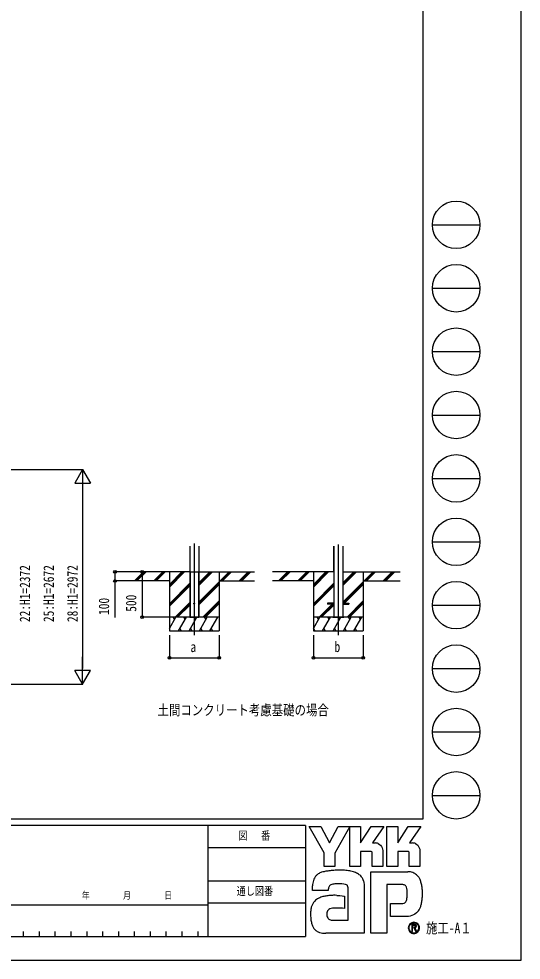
# Model space of a CAD drawing. Units: millimetres, scale not verified. Extents: x -14718 to 14718, y -10395 to 10395.
# Drawn here: x 9174 to 14718, y -10395 to 0 of the extents above; entities that cross this region are included whole.
import ezdxf
from ezdxf.enums import TextEntityAlignment as Align

# ---------------------------------------------------------------- set-up
doc = ezdxf.new("R2010")
doc.units = ezdxf.units.MM
doc.header["$LTSCALE"] = 50
for name, color, linetype in [('0-2_USER1', 3, 'Continuous'), ('0-3_YKK_12', 2, 'Continuous'), ('0-4_YKK_A1', 4, 'Continuous'), ('0-5_YKK_D', 6, 'Continuous'), ('0-6_YKK_ZWAK', 7, 'Continuous')]:
    doc.layers.add(name, color=color, linetype=linetype)
doc.styles.add('ＭＳ ゴシック', font='')
doc.styles.get('ＭＳ ゴシック').set_extended_font_data('MS Gothic')

msp = doc.modelspace()

# ---------------------------------------------------------------- linework, layer by layer
at = {"layer": '0-3_YKK_12'}
for p, q in [((11109.95, -5793.65), (11109.95, -6807.5)), ((12699.36, -5804.3), (12699.36, -6807.5))]:
    msp.add_line(p, q, dxfattribs=at)
at = {"layer": '0-4_YKK_A1'}
for p, q in [((11059.95, -5823.15), (11059.95, -6607.5)), ((11159.95, -5823.15), (11159.95, -6607.5)), ((11159.95, -5823.15), (11159.95, -6607.5)), ((12648.96, -5822.15), (12648.96, -6107.5)), ((12649.36, -5822.15), (12649.36, -6607.5)), ((12749.36, -5822.15), (12749.36, -6607.5)), ((12750.96, -5822.15), (12750.96, -6107.5)), ((11059.95, -6107.5), (10384, -6107.5)), ((10450.68, -6206.1), (10549.28, -6107.5)), ((10463.42, -6207.5), (10563.42, -6107.5)), ((10477.56, -6207.5), (10577.56, -6107.5)), ((10662.81, -6206.1), (10761.41, -6107.5)), ((10675.55, -6207.5), (10775.55, -6107.5)), ((10689.69, -6207.5), (10789.7, -6107.5)), ((10834.95, -6107.5), (10834.95, -6757.5)), ((10834.95, -6274.38), (11001.83, -6107.5)), ((10834.95, -6260.24), (10987.69, -6107.5)), ((10834.95, -6246.1), (10973.54, -6107.5)), ((11059.95, -6107.5), (11159.95, -6107.5)), ((11062.45, -6107.5), (11062.45, -6607.5)), ((11063.95, -6107.5), (11063.95, -6607.5)), ((11155.95, -6107.5), (11155.95, -6607.5)), ((11157.45, -6107.5), (11157.45, -6607.5)), ((11159.95, -6257.75), (11310.2, -6107.5)), ((11159.95, -6243.61), (11296.05, -6107.5)), ((11159.95, -6229.46), (11281.91, -6107.5)), ((11159.95, -6107.5), (11775.57, -6107.5)), ((11384.95, -6107.5), (11384.95, -6757.5)), ((11394.04, -6207.5), (11494.04, -6107.5)), ((11408.18, -6207.5), (11508.19, -6107.5)), ((11422.33, -6207.5), (11522.33, -6107.5)), ((11606.18, -6207.5), (11706.18, -6107.5)), ((11620.32, -6207.5), (11720.32, -6107.5)), ((11634.46, -6207.5), (11734.46, -6107.5)), ((12648.55, -6107.5), (11973.41, -6107.5)), ((12040.1, -6206.1), (12138.7, -6107.5)), ((12052.84, -6207.5), (12152.84, -6107.5)), ((12066.98, -6207.5), (12166.98, -6107.5)), ((12252.23, -6206.1), (12350.83, -6107.5)), ((12264.97, -6207.5), (12364.97, -6107.5)), ((12279.11, -6207.5), (12379.11, -6107.5)), ((12424.36, -6107.5), (12424.36, -6757.5)), ((12424.36, -6274.38), (12591.25, -6107.5)), ((12424.36, -6260.24), (12577.1, -6107.5)), ((12424.36, -6246.1), (12562.96, -6107.5)), ((12648.06, -6107.5), (12648.66, -6107.5)), ((12749.36, -6257.75), (12899.61, -6107.5)), ((12749.36, -6243.61), (12885.47, -6107.5)), ((12749.36, -6229.46), (12871.33, -6107.5)), ((12749.36, -6107.5), (12749.46, -6107.5)), ((12749.46, -6107.5), (12749.76, -6107.5)), ((12750.17, -6107.5), (13382.57, -6107.5)), ((12750.66, -6107.5), (12750.96, -6107.5)), ((12974.36, -6107.5), (12974.36, -6757.5)), ((12983.46, -6207.5), (13083.46, -6107.5)), ((12997.6, -6207.5), (13097.6, -6107.5)), ((13011.74, -6207.5), (13111.75, -6107.5)), ((13195.59, -6207.5), (13295.59, -6107.5)), ((13209.73, -6207.5), (13309.74, -6107.5)), ((13223.88, -6207.5), (13323.88, -6107.5)), ((10834.95, -6207.5), (10384, -6207.5)), ((10834.95, -6458.23), (11059.95, -6233.23)), ((11159.95, -6441.59), (11384.95, -6216.6)), ((11159.95, -6455.74), (11384.95, -6230.74)), ((11384.95, -6207.5), (11775.57, -6207.5)), ((12424.36, -6207.5), (11973.41, -6207.5)), ((12424.36, -6458.23), (12649.36, -6233.23)), ((12749.36, -6441.59), (12974.36, -6216.6)), ((12752.1, -6453), (12974.36, -6230.74)), ((12974.36, -6207.5), (13382.57, -6207.5)), ((10834.95, -6472.37), (11059.95, -6247.37)), ((10834.95, -6486.51), (11059.95, -6261.51)), ((11159.95, -6469.88), (11384.95, -6244.88)), ((12424.36, -6472.37), (12649.36, -6247.37)), ((12424.36, -6486.51), (12649.36, -6261.51)), ((12766.24, -6453), (12974.36, -6244.88)), ((11206.17, -6607.5), (11384.95, -6428.73)), ((11220.31, -6607.5), (11384.95, -6442.87)), ((12795.59, -6607.5), (12974.36, -6428.73)), ((12809.73, -6607.5), (12974.36, -6442.87)), ((10897.8, -6607.5), (11059.95, -6445.36)), ((10911.95, -6607.5), (11059.95, -6459.5)), ((10926.09, -6607.5), (11059.95, -6473.64)), ((11234.46, -6607.5), (11384.95, -6457.01)), ((12487.22, -6607.5), (12632.72, -6462)), ((12501.36, -6607.5), (12646.87, -6462)), ((12515.51, -6607.5), (12649.36, -6473.64)), ((12649.36, -6453), (12581.86, -6453)), ((12581.86, -6453), (12581.86, -6462)), ((12649.36, -6462), (12581.86, -6462)), ((12641.72, -6453), (12649.36, -6445.36)), ((12641.72, -6453), (12649.36, -6445.36)), ((12749.36, -6453), (12816.86, -6453)), ((12749.36, -6469.88), (12757.24, -6462)), ((12749.36, -6469.88), (12757.24, -6462)), ((12749.36, -6462), (12816.86, -6462)), ((12816.86, -6453), (12816.86, -6462)), ((12823.87, -6607.5), (12974.36, -6457.01)), ((11384.95, -6607.5), (10834.95, -6607.5)), ((10834.95, -6732.95), (10907.38, -6607.5)), ((10892.37, -6633.48), (10877.37, -6607.5)), ((10936.24, -6757.5), (11022.85, -6607.5)), ((11007.84, -6633.48), (10992.84, -6607.5)), ((11051.71, -6757.5), (11138.32, -6607.5)), ((11123.31, -6633.48), (11108.31, -6607.5)), ((11167.18, -6757.5), (11253.79, -6607.5)), ((11238.78, -6633.48), (11223.78, -6607.5)), ((11282.65, -6757.5), (11369.26, -6607.5)), ((12974.36, -6607.5), (12424.36, -6607.5)), ((12424.36, -6732.95), (12496.79, -6607.5)), ((12481.79, -6633.48), (12466.79, -6607.5)), ((12525.66, -6757.5), (12612.26, -6607.5)), ((12597.26, -6633.48), (12582.26, -6607.5)), ((12638.46, -6607.5), (12760.26, -6607.5)), ((12641.13, -6757.5), (12727.73, -6607.5)), ((12712.73, -6633.48), (12697.73, -6607.5)), ((12756.6, -6757.5), (12843.2, -6607.5)), ((12828.2, -6633.48), (12813.2, -6607.5)), ((12872.07, -6757.5), (12958.67, -6607.5)), ((12943.67, -6633.48), (12928.67, -6607.5)), ((10951.24, -6731.52), (10966.24, -6757.5)), ((11066.71, -6731.52), (11081.71, -6757.5)), ((11182.18, -6731.52), (11197.18, -6757.5)), ((11297.65, -6731.52), (11312.65, -6757.5)), ((12425.19, -6731.52), (12440.19, -6757.5)), ((12540.66, -6731.52), (12555.66, -6757.5)), ((12656.13, -6731.52), (12671.13, -6757.5)), ((12771.6, -6731.52), (12786.6, -6757.5)), ((12887.07, -6731.52), (12902.07, -6757.5)), ((10834.95, -6757.5), (11384.95, -6757.5)), ((12424.36, -6757.5), (12974.36, -6757.5))]:
    msp.add_line(p, q, dxfattribs=at)
for points in [[(11059.95, -5823.15), (11059.95, -6607.5), (11159.95, -6607.5)], [(12647.76, -5822.15), (12647.76, -6107.5), (12648.06, -6107.5)], [(12749.76, -5822.15), (12749.76, -6107.5), (12750.06, -6107.5), (12750.66, -6107.5)], [(12648.66, -6107.5), (12648.96, -6107.5), (12649.26, -6107.5), (12649.36, -6107.5)]]:
    msp.add_lwpolyline(points, dxfattribs=at)
msp.add_circle((11109.95, -6457.5), 5, dxfattribs=at)
at = {"layer": '0-5_YKK_D'}
for p, q in [((8164.22, -4975.5), (9878.57, -4975.5)), ((9877.57, -4975.5), (9790.07, -5127.06)), ((9877.57, -4975.5), (9965.07, -5127.06)), ((9877.57, -4975.5), (9877.57, -5278.61)), ((9790.07, -5127.06), (9965.07, -5127.06)), ((9877.57, -5150.5), (9877.57, -7172.5)), ((10383, -6107.5), (10233.95, -6107.5)), ((10534.95, -6107.5), (10534.95, -6607.5)), ((10383, -6207.5), (10233.95, -6207.5)), ((10833.95, -6607.5), (10533.95, -6607.5)), ((10834.95, -6807.5), (10834.95, -7058.5)), ((11384.95, -6807.5), (11384.95, -7058.5)), ((12424.36, -6807.5), (12424.36, -7057.5)), ((12974.36, -6807.5), (12974.36, -7057.5)), ((9877.57, -7347.5), (9877.57, -7044.39)), ((10834.95, -7057.5), (11384.95, -7057.5)), ((12424.36, -7056.5), (12974.36, -7056.5)), ((9877.57, -7347.5), (9790.07, -7195.95)), ((9965.07, -7195.95), (9790.07, -7195.95)), ((9877.57, -7347.5), (9965.07, -7195.95)), ((8481.07, -7347.5), (9878.57, -7347.5))]:
    msp.add_line(p, q, dxfattribs=at)
msp.add_lwpolyline([(10234.95, -6107.5), (10234.95, -6207.5), (10234.95, -6612.6)], dxfattribs=at)
for centre in [(10234.95, -6107.5), (10534.95, -6107.5), (10234.95, -6207.5), (10534.95, -6607.5), (10834.95, -7057.5), (11384.95, -7057.5), (12424.36, -7056.5), (12974.36, -7056.5)]:
    msp.add_circle(centre, 14.88, dxfattribs=at)
at = {"layer": '0-6_YKK_ZWAK'}
for p, q in [((13632.57, 9712.5), (13632.57, -8837.5)), ((13737.57, -2275), (14262.57, -2275)), ((13737.57, -2975), (14262.57, -2975)), ((13737.57, -3675), (14262.57, -3675)), ((13737.57, -4375), (14262.57, -4375)), ((13737.57, -5075), (14262.57, -5075)), ((13737.57, -5775), (14262.57, -5775)), ((13737.57, -6475), (14262.57, -6475)), ((13737.57, -7175), (14262.57, -7175)), ((13737.57, -7875), (14262.57, -7875)), ((13737.57, -8575), (14262.57, -8575)), ((13632.57, -8837.5), (-13667.43, -8837.5)), ((11261.32, -8907.5), (7647.57, -8907.5)), ((11261.32, -8907.5), (11261.32, -10132.5)), ((12337.57, -8907.5), (11261.32, -8907.5)), ((12337.57, -8907.5), (12337.57, -10132.5)), ((11261.32, -9152.5), (12337.57, -9152.5)), ((11261.32, -9520), (12337.57, -9520)), ((12337.57, -9765), (11261.32, -9765)), ((7647.57, -9782.5), (11261.32, -9782.5)), ((9222.57, -10080), (9222.57, -10132.5)), ((9397.57, -10080), (9397.57, -10132.5)), ((9572.57, -10080), (9572.57, -10132.5)), ((9747.57, -10080), (9747.57, -10132.5)), ((9922.57, -10080), (9922.57, -10132.5)), ((10097.57, -10080), (10097.57, -10132.5)), ((10272.57, -10080), (10272.57, -10132.5)), ((10447.57, -10080), (10447.57, -10132.5)), ((10622.57, -10080), (10622.57, -10132.5)), ((10797.57, -10080), (10797.57, -10132.5)), ((10972.57, -10080), (10972.57, -10132.5)), ((11147.57, -10080), (11147.57, -10132.5)), ((7647.57, -10132.5), (11261.32, -10132.5)), ((11261.32, -10132.5), (12337.57, -10132.5)), ((13533.36, -10093.93), (13533.36, -10093.93))]:
    msp.add_line(p, q, dxfattribs=at)
for points in [[(-14717.5, -10395), (14717.5, -10395), (14717.5, 10395), (-14717.5, 10395)], [(12376.07, -8918), (12504.91, -8918), (12601.65, -9100.35), (12698.14, -8918), (12827.07, -8918), (12661.85, -9211.97), (12661.85, -9359.47), (12544.34, -9359.47), (12544.34, -9208)]]:
    msp.add_lwpolyline(points, close=True, dxfattribs=at)
for points in [[(13056.91, -9193.13), (12945.69, -9193.13), (12945.69, -9359.34), (12827.2, -9359.34), (12827.2, -8918), (12945.69, -8918), (12945.69, -9098.55), (13062.24, -8918), (13201.44, -8918), (13076.56, -9100.74), (13080.98, -9100.74), (13085.87, -9100.74), (13090.88, -9100.74), (13095.71, -9100.74), (13100.03, -9100.74), (13103.51, -9100.74), (13105.84, -9100.74), (13106.68, -9100.74)], [(13466.29, -9193.13), (13355.19, -9193.13), (13355.19, -9359.47), (13236.64, -9359.47), (13236.64, -8918), (13355.19, -8918), (13355.19, -9098.55), (13471.61, -8918), (13610.81, -8918), (13485.93, -9100.74), (13490.4, -9100.74), (13495.31, -9100.74), (13500.33, -9100.74), (13505.15, -9100.74), (13509.45, -9100.74), (13512.91, -9100.74), (13515.22, -9100.74), (13516.06, -9100.74)], [(13140.77, -9107.75), (13154.92, -9115.83), (13166.9, -9126.37), (13176.54, -9138.92), (13183.64, -9153.02), (13188.04, -9168.24), (13189.54, -9184.12), (13189.54, -9359.76), (13073.94, -9359.76), (13073.94, -9209.93)], [(13550.19, -9107.75), (13564.38, -9115.83), (13576.41, -9126.37), (13586.09, -9138.92), (13593.24, -9153.02), (13597.66, -9168.24), (13599.18, -9184.12), (13599.18, -9359.47), (13483.31, -9359.47), (13483.31, -9209.93)], [(13401.04, -9560.27), (13234.18, -9560.27), (13234.18, -10097.5), (13059.31, -10097.5), (13059.31, -9417.77), (13465.73, -9417.77)], [(12616.79, -9563.09), (12608.65, -9567.67), (12602.31, -9573.26), (12597.51, -9579.79), (12594.02, -9587.18), (12591.62, -9595.36), (12590.06, -9604.24), (12589.12, -9613.76), (12588.55, -9623.84), (12413.61, -9624.26), (12414.12, -9600.33), (12415.09, -9573.45)], [(12976.98, -9517.08), (12981.95, -9537.16), (12984.76, -9558.65), (12985.65, -9581.55), (12985.65, -10097.5), (12563.43, -10097.5)], [(12683.81, -9679.35), (12716.93, -9681.53), (12742.96, -9684.45), (12759.99, -9687.18), (12766.09, -9688.81), (12766.09, -9822.65), (12746.73, -9820.61), (12725.5, -9819.46), (12703.76, -9819.02), (12682.9, -9819.08), (12664.29, -9819.47), (12649.29, -9819.98), (12639.29, -9820.43), (12635.65, -9820.62), (12620.52, -9823.39), (12607.47, -9827.72), (12596.51, -9833.64), (12587.63, -9841.19), (12580.84, -9850.39), (12576.14, -9861.27), (12573.53, -9873.85), (12573, -9888.17), (12574.67, -9903.91), (12578.01, -9916.93), (12582.82, -9927.46), (12588.89, -9935.76), (12596.01, -9942.08), (12603.97, -9946.67), (12612.56, -9949.77), (12621.56, -9951.63), (12807.42, -9951.63), (12807.42, -9607.76), (12807.47, -9600.94), (12807.12, -9594.28), (12806.24, -9587.85), (12804.75, -9581.76), (12802.52, -9576.09), (12799.45, -9570.92), (12795.43, -9566.34), (12790.36, -9562.44)], [(12790.36, -9562.44), (12779.46, -9558.16), (12762.03, -9554.53), (12739.79, -9551.86), (12714.48, -9550.43), (12687.79, -9550.54), (12661.47, -9552.49)], [(13575.5, -9465.79), (13586.9, -9480.19), (13595.45, -9494.13), (13601.41, -9506.75)], [(13460.39, -9663.49), (13460.17, -9641.21), (13459.11, -9621.14), (13456.6, -9603.52), (13452.03, -9588.57)], [(13560.97, -9873.4), (13544.82, -9885.95), (13528.01, -9895.82), (13510.64, -9903.18), (13492.85, -9908.22), (13474.77, -9911.11), (13456.52, -9912.03), (13276.76, -9912.03), (13276.76, -9770.82), (13378.13, -9770.82), (13396.82, -9770.56), (13413.25, -9768.97), (13427.35, -9764.83)], [(13561.12, -10019.09), (13561.04, -10017.04), (13560.78, -10015.06), (13560.36, -10013.17), (13559.77, -10011.36), (13559.01, -10009.64), (13558.09, -10008.03), (13557.02, -10006.53), (13555.78, -10005.14), (13554.16, -10003.71), (13552.36, -10002.46), (13550.39, -10001.4), (13548.26, -10000.52), (13545.97, -9999.84), (13543.54, -9999.35), (13540.97, -9999.05), (13538.27, -9998.95), (13511.74, -9998.95), (13511.74, -10076.99), (13519.76, -10076.99), (13519.76, -10006.91), (13538.27, -10006.91), (13540.18, -10006.97), (13541.98, -10007.16), (13543.66, -10007.47), (13545.22, -10007.9), (13546.65, -10008.45), (13547.95, -10009.11), (13549.11, -10009.89), (13550.13, -10010.78)], [(13553.26, -10019.09), (13552.77, -10022.84), (13551.43, -10025.8), (13549.41, -10028.05), (13546.91, -10029.69), (13544.1, -10030.8), (13541.17, -10031.49), (13538.29, -10031.84), (13535.65, -10031.93), (13528.71, -10031.93), (13532.21, -10037.89), (13555.13, -10077.25), (13564.3, -10077.25), (13542.2, -10039.37), (13544.27, -10038.96), (13546.24, -10038.43), (13548.12, -10037.8), (13549.88, -10037.06), (13551.54, -10036.21), (13553.08, -10035.25), (13554.49, -10034.19), (13555.78, -10033.01)]]:
    msp.add_lwpolyline(points, dxfattribs=at)
for centre in [(14000.07, -2275), (14000.07, -2975), (14000.07, -3675), (14000.07, -4375), (14000.07, -5075), (14000.07, -5775), (14000.07, -6475), (14000.07, -7175), (14000.07, -7875), (14000.07, -8575)]:
    msp.add_circle(centre, 262.5, dxfattribs=at)
for centre, radius, start, end in [((13106.86, -9188.16), 87.42, 78.26798, 90.11215), ((13108.11, -9181.8), 80.94, 66.19963, 78.22058), ((13516.23, -9188.32), 87.58, 78.27851, 90.10826), ((13517.43, -9182.18), 81.32, 66.2483, 78.23226), ((13057.53, -9209.53), 16.41, 358.57817, 92.1683), ((13466.98, -9209.45), 16.33, 358.29941, 92.43455), ((12547.26, -9548.03), 126.64, 122.60463, 137.83438), ((12564, -9575.11), 158.47, 108.37421, 122.42809), ((12590.52, -9669.42), 256.38, 100.93159, 107.35499), ((12677.19, -10089.86), 685.64, 97.86054, 101.37938), ((12717.87, -10372.53), 971.23, 94.90201, 97.9576), ((12720.64, -10395.16), 994, 91.6169, 94.94971), ((12716.79, -10234.21), 833.01, 87.51794, 91.66439), ((12727.61, -10002.22), 600.77, 81.92631, 87.59083), ((12759.56, -9783.31), 379.54, 73.67137, 82.05943), ((12806.94, -9624.71), 214.03, 60.60528, 73.9085), ((12826.34, -9586.03), 170.81, 52.17347, 59.90542), ((12843.69, -9563.57), 142.43, 43.55042, 52.14561), ((13459.09, -9604.75), 187.09, 78.73198, 87.96551), ((13464.58, -9576.69), 158.51, 69.03034, 78.69541), ((13469.69, -9563.05), 143.94, 59.39484, 68.9885), ((13472.06, -9558.9), 139.16, 50.3012, 59.3616), ((13471.19, -9559.88), 140.47, 42.05209, 50.28551), ((12732.32, -9591.6), 317.75, 171.55622, 176.72493), ((12624.64, -9575.53), 208.88, 163.48385, 171.57982), ((12570.62, -9559.51), 152.53, 152.2125, 163.4865), ((12547.28, -9547.44), 126.25, 138.03852, 152.12015), ((12662.97, -9672.7), 118.94, 102.4979, 112.84632), ((12685.98, -9771.98), 220.85, 96.37207, 102.75341), ((12853.25, -9554.33), 129.14, 34.48659, 43.50182), ((12853.31, -9554.13), 128.97, 25.58915, 34.43128), ((12841.84, -9559.51), 141.65, 17.43089, 25.54591), ((13402, -9646.04), 85.77, 77.94572, 90.63794), ((13409.45, -9611.06), 50.01, 60.20991, 77.92418), ((13401.82, -9599.84), 220.22, 14.76267, 25.00486), ((13266.76, -9636.65), 360.21, 7.9139, 14.95041), ((13414.28, -9601.97), 39.72, 39.8078, 59.75378), ((13407.49, -9607.16), 48.26, 22.65544, 39.38165), ((13062.71, -9665.52), 397.69, 355.2339, 0.29193), ((13131.85, -9656.27), 496.54, 2.54376, 8.01251), ((13054.52, -9660.34), 573.97, 357.76419, 2.60674), ((12547.25, -9844.34), 148.92, 142.04688, 153.80771), ((12542.16, -9840.7), 142.67, 130.60221, 141.94427), ((12550.56, -9850.8), 155.81, 120.60724, 130.53081), ((12567.15, -9879.01), 188.53, 112.58838, 120.58162), ((12589.48, -9932.65), 246.63, 106.61303, 112.59024), ((12624.58, -10050.65), 369.75, 99.87193, 106.59825), ((12644.25, -10161.45), 482.28, 94.78469, 99.91711), ((12653.83, -10271.7), 592.94, 90.80099, 94.81812), ((12655.28, -10353.79), 675.05, 87.57779, 90.82714), ((13411.02, -9728), 40.29, 293.91672, 314.09376), ((13405.52, -9723.15), 47.6, 314.78099, 333.92928), ((13370.17, -9705.98), 86.9, 334.00676, 347.34989), ((13273.74, -9683.65), 185.88, 347.14308, 355.40008), ((13192.02, -9676.77), 435.46, 347.15166, 352.97565), ((13076.59, -9661.76), 551.86, 352.8937, 357.82206), ((12733.47, -9882.2), 340.51, 174.55588, 182.47272), ((12631.44, -9872.43), 238.02, 164.97537, 174.56739), ((12573.6, -9857.01), 178.16, 153.89178, 164.94341), ((13444.3, -9741.85), 175.83, 311.57033, 318.66243), ((13423.95, -9724), 202.9, 318.67367, 325.29112), ((13476.26, -9762.99), 137.72, 326.23251, 339.61931), ((13346.92, -9712.91), 276.41, 339.22498, 347.31457), ((12923.74, -9879.21), 530.77, 181.90948, 187.89042), ((12700.42, -9910.62), 305.25, 187.80471, 196.36971), ((13533.46, -10038.66), 61.74, 90.09157, 179.92363), ((13533.45, -10038.55), 61.63, 44.93442, 90.08536), ((12582.52, -9945.45), 182.31, 196.3102, 208.20993), ((12531.17, -9972.78), 124.15, 208.29777, 223.35561), ((12519.59, -9982.97), 108.73, 223.64205, 239.63663), ((12529.2, -9965.48), 128.68, 239.8785, 253.65355), ((13533.08, -10038.73), 61.37, 179.86065, 225.14399), ((13533.07, -10038.46), 54.9, 134.8007, 180.12175), ((13532.85, -10038.82), 54.68, 179.75513, 225.29722), ((13533.37, -10038.74), 61.57, 224.94536, 269.98445), ((13533.23, -10038.15), 54.8, 89.86602, 135.149), ((13533.25, -10039.31), 54.62, 224.62822, 270.10973), ((13533.47, -10038.57), 55.21, 45.03108, 90.11509), ((13533.27, -10038.49), 55.44, 270.09072, 359.90926), ((13533.37, -10038.43), 61.88, 269.98802, 314.93777), ((13541.53, -10018.76), 11.73, 358.3894, 42.86139), ((13541.76, -10019.65), 19.37, 316.37674, 1.6565), ((13533.51, -10038.59), 55.2, 0.00643, 45.07115), ((13533.94, -10038.36), 61.15, 359.78949, 45.13288), ((13533.79, -10038.83), 61.3, 314.92572, 0.23508), ((12546.8, -9905.03), 191.64, 253.69102, 263.74909), ((12561.7, -9772.34), 325.16, 263.68487, 270.30455)]:
    msp.add_arc(centre, radius, start, end, dxfattribs=at)

# ---------------------------------------------------------------- texts
at = {"layer": '0-2_USER1', "style": 'ＭＳ ゴシック', "width": 0.8}
msp.add_text('土間コンクリート考慮基礎の場合', height=115.5, dxfattribs=at).set_placement((10704.5, -7725.5), align=Align.BOTTOM_LEFT)
at = {"layer": '0-5_YKK_D', "style": 'ＭＳ ゴシック', "width": 0.8}
for s, p in [('22:H1=2372', (9332.57, -6661.3)), ('25:H1=2672', (9595.07, -6661.3)), ('28:H1=2972', (9857.57, -6661.3)), ('100', (10204.95, -6582.6)), ('500', (10504.95, -6547.76))]:
    msp.add_text(s, height=115.5, rotation=90, dxfattribs=at).set_placement(p, align=Align.BOTTOM_LEFT)
for s, p in [('a', (11067.95, -7027.5)), ('b', (12657.36, -7026.5))]:
    msp.add_text(s, height=115.5, dxfattribs=at).set_placement(p, align=Align.BOTTOM_LEFT)
at = {"layer": '0-6_YKK_ZWAK', "style": 'ＭＳ ゴシック', "width": 0.8}
for s, height, p in [('図\u3000 番', 89.81, (11596.91, -9091.25)), ('年        月        日', 76.98, (9869.67, -9741.25)), ('通し図番', 89.81, (11577.31, -9703.75)), ('施工-A１', 115.5, (13667.57, -10132.5))]:
    msp.add_text(s, height=height, dxfattribs=at).set_placement(p, align=Align.BOTTOM_LEFT)

doc.saveas('drawing.dxf')
